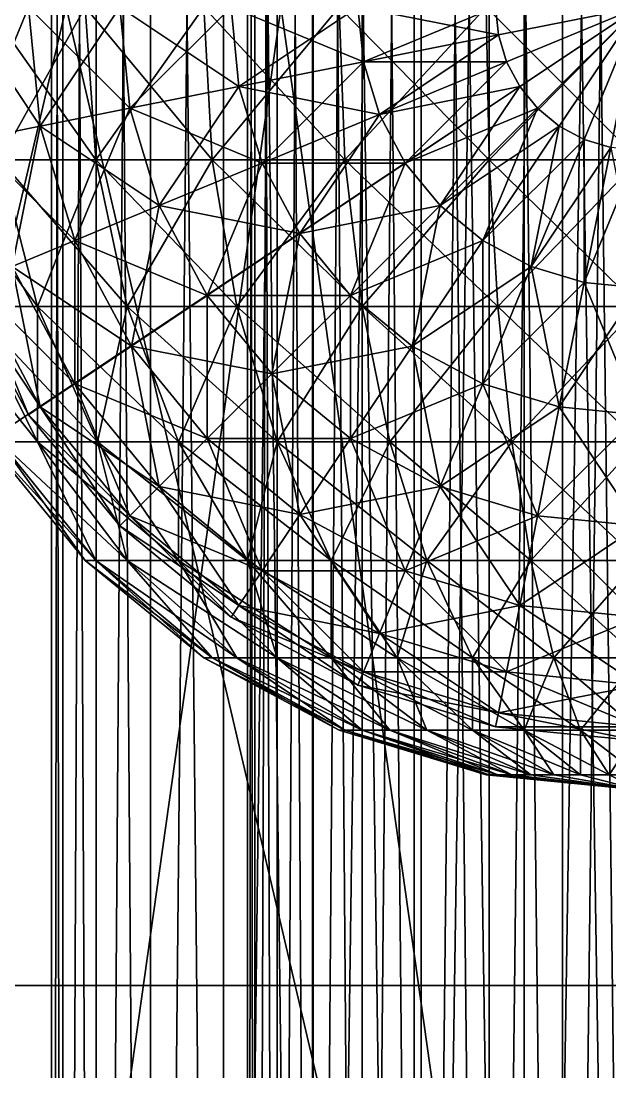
# Model space of a CAD drawing. Header units: millimetres. Extents: x -510 to 550, y -577 to 577.
# Drawn here: x 417.37 to 429.41, y -471.77 to -450.29 of the extents above; entities that cross this region are included whole.
import ezdxf

# ---------------------------------------------------------------- set-up
doc = ezdxf.new("R2010")
doc.units = ezdxf.units.MM
for name, color, linetype, true_color in [('front_right_fork_top', 7, 'Continuous', 0x5c6b75), ('front_right_knuckle_visual', 7, 'Continuous', 0x5c6b75), ('structure_right_front_axle', 7, 'Continuous', 0x5c6b75), ('structure_right_front_bridge', 7, 'Continuous', 0x5c6b75), ('structure_right_front_kingpin', 7, 'Continuous', 0x5c6b75), ('wheel_front_right_visual_0', 7, 'Continuous', 0x14171a), ('wheel_front_right_visual_1', 7, 'Continuous', 0x7a858c)]:
    doc.layers.add(name, color=color, linetype=linetype, true_color=true_color)

msp = doc.modelspace()

# ---------------------------------------------------------------- linework, layer by layer
at = {"layer": 'front_right_fork_top', "true_color": 0x5c6b75}
for points in [[(422.154, -385, -143.439), (422, -385, -145), (422, -515, -145)], [(422.154, -385, -143.439), (422, -515, -145), (422.154, -515, -143.439)], [(422, -385, -145), (422.154, -385, -146.561), (422.154, -515, -146.561)], [(422, -385, -145), (422.154, -515, -146.561), (422, -515, -145)], [(422.609, -385, -141.939), (422.154, -385, -143.439), (422.154, -515, -143.439)], [(422.609, -385, -141.939), (422.154, -515, -143.439), (422.609, -515, -141.939)], [(422.154, -385, -146.561), (422.609, -385, -148.061), (422.609, -515, -148.061)], [(422.154, -385, -146.561), (422.609, -515, -148.061), (422.154, -515, -146.561)], [(423.348, -385, -140.555), (422.609, -385, -141.939), (422.609, -515, -141.939)], [(423.348, -385, -140.555), (422.609, -515, -141.939), (423.348, -515, -140.555)], [(422.609, -385, -148.061), (423.348, -385, -149.445), (423.348, -515, -149.445)], [(422.609, -385, -148.061), (423.348, -515, -149.445), (422.609, -515, -148.061)], [(424.343, -385, -139.343), (423.348, -385, -140.555), (423.348, -515, -140.555)], [(424.343, -385, -139.343), (423.348, -515, -140.555), (424.343, -515, -139.343)], [(423.348, -385, -149.445), (424.343, -385, -150.657), (424.343, -515, -150.657)], [(423.348, -385, -149.445), (424.343, -515, -150.657), (423.348, -515, -149.445)], [(425.555, -385, -138.348), (424.343, -385, -139.343), (424.343, -515, -139.343)], [(425.555, -385, -138.348), (424.343, -515, -139.343), (425.555, -515, -138.348)], [(424.343, -385, -150.657), (425.555, -385, -151.652), (425.555, -515, -151.652)], [(424.343, -385, -150.657), (425.555, -515, -151.652), (424.343, -515, -150.657)], [(426.939, -385, -137.609), (425.555, -385, -138.348), (425.555, -515, -138.348)], [(426.939, -385, -137.609), (425.555, -515, -138.348), (426.939, -515, -137.609)], [(425.555, -385, -151.652), (426.939, -385, -152.391), (426.939, -515, -152.391)], [(425.555, -385, -151.652), (426.939, -515, -152.391), (425.555, -515, -151.652)], [(428.439, -385, -137.154), (426.939, -385, -137.609), (426.939, -515, -137.609)], [(428.439, -385, -137.154), (426.939, -515, -137.609), (428.439, -515, -137.154)], [(426.939, -385, -152.391), (428.439, -385, -152.846), (428.439, -515, -152.846)], [(426.939, -385, -152.391), (428.439, -515, -152.846), (426.939, -515, -152.391)], [(430, -385, -137), (428.439, -385, -137.154), (428.439, -515, -137.154)], [(430, -385, -137), (428.439, -515, -137.154), (430, -515, -137)], [(428.439, -385, -152.846), (430, -385, -153), (430, -515, -153)], [(428.439, -385, -152.846), (430, -515, -153), (428.439, -515, -152.846)]]:
    msp.add_3dface(points, dxfattribs=at)
at = {"layer": 'front_right_knuckle_visual', "true_color": 0x5c6b75}
for points in [[(400, -470, -140), (460, -430, -140), (460, -470, -140)], [(400, -470, -140), (400, -430, -140), (460, -430, -140)], [(400, -470, -80), (460, -470, -80), (460, -430, -80)], [(400, -470, -80), (460, -430, -80), (400, -430, -80)], [(400, -470, -140), (460, -470, -140), (460, -470, -80)], [(400, -470, -140), (460, -470, -80), (400, -470, -80)]]:
    msp.add_3dface(points, dxfattribs=at)
at = {"layer": 'structure_right_front_axle', "true_color": 0x5c6b75}
for points in [[(418.231, -375, -277.659), (418, -375, -280), (418, -525, -280)], [(418.231, -375, -277.659), (418, -525, -280), (418.231, -525, -277.659)], [(418, -375, -280), (418.231, -375, -282.341), (418.231, -525, -282.341)], [(418, -375, -280), (418.231, -525, -282.341), (418, -525, -280)], [(418.913, -375, -275.408), (418.231, -375, -277.659), (418.231, -525, -277.659)], [(418.913, -375, -275.408), (418.231, -525, -277.659), (418.913, -525, -275.408)], [(418.231, -375, -282.341), (418.913, -375, -284.592), (418.913, -525, -284.592)], [(418.231, -375, -282.341), (418.913, -525, -284.592), (418.231, -525, -282.341)], [(420.022, -375, -273.333), (418.913, -375, -275.408), (418.913, -525, -275.408)], [(420.022, -375, -273.333), (418.913, -525, -275.408), (420.022, -525, -273.333)], [(418.913, -375, -284.592), (420.022, -375, -286.667), (420.022, -525, -286.667)], [(418.913, -375, -284.592), (420.022, -525, -286.667), (418.913, -525, -284.592)], [(421.515, -375, -271.515), (420.022, -375, -273.333), (420.022, -525, -273.333)], [(421.515, -375, -271.515), (420.022, -525, -273.333), (421.515, -525, -271.515)], [(420.022, -375, -286.667), (421.515, -375, -288.485), (421.515, -525, -288.485)], [(420.022, -375, -286.667), (421.515, -525, -288.485), (420.022, -525, -286.667)], [(423.333, -375, -270.022), (421.515, -375, -271.515), (421.515, -525, -271.515)], [(423.333, -375, -270.022), (421.515, -525, -271.515), (423.333, -525, -270.022)], [(421.515, -375, -288.485), (423.333, -375, -289.978), (423.333, -525, -289.978)], [(421.515, -375, -288.485), (423.333, -525, -289.978), (421.515, -525, -288.485)], [(425.408, -375, -268.913), (423.333, -375, -270.022), (423.333, -525, -270.022)], [(425.408, -375, -268.913), (423.333, -525, -270.022), (425.408, -525, -268.913)], [(423.333, -375, -289.978), (425.408, -375, -291.087), (425.408, -525, -291.087)], [(423.333, -375, -289.978), (425.408, -525, -291.087), (423.333, -525, -289.978)], [(427.659, -375, -268.231), (425.408, -375, -268.913), (425.408, -525, -268.913)], [(427.659, -375, -268.231), (425.408, -525, -268.913), (427.659, -525, -268.231)], [(425.408, -375, -291.087), (427.659, -375, -291.769), (427.659, -525, -291.769)], [(425.408, -375, -291.087), (427.659, -525, -291.769), (425.408, -525, -291.087)], [(430, -375, -268), (427.659, -375, -268.231), (427.659, -525, -268.231)], [(430, -375, -268), (427.659, -525, -268.231), (430, -525, -268)], [(427.659, -375, -291.769), (430, -375, -292), (430, -525, -292)], [(427.659, -375, -291.769), (430, -525, -292), (427.659, -525, -291.769)]]:
    msp.add_3dface(points, dxfattribs=at)
at = {"layer": 'structure_right_front_bridge', "true_color": 0x5c6b75}
for points in [[(418.904, -453.121, -121.096), (416.952, -453.121, -118.718), (416.696, -450, -118.889)], [(418.904, -453.121, -121.096), (416.696, -450, -118.889), (418.686, -450, -121.314)], [(416.952, -453.121, -101.282), (418.686, -450, -98.686), (416.696, -450, -101.111)], [(416.952, -453.121, -101.282), (418.904, -453.121, -98.904), (418.686, -450, -98.686)], [(421.282, -453.121, -123.048), (418.904, -453.121, -121.096), (418.686, -450, -121.314)], [(421.282, -453.121, -123.048), (418.686, -450, -121.314), (421.111, -450, -123.304)], [(418.904, -453.121, -98.904), (421.111, -450, -96.696), (418.686, -450, -98.686)], [(418.904, -453.121, -98.904), (421.282, -453.121, -96.952), (421.111, -450, -96.696)], [(423.995, -453.121, -124.498), (421.282, -453.121, -123.048), (421.111, -450, -123.304)], [(423.995, -453.121, -124.498), (421.111, -450, -123.304), (423.877, -450, -124.782)], [(421.282, -453.121, -96.952), (423.877, -450, -95.218), (421.111, -450, -96.696)], [(421.282, -453.121, -96.952), (423.995, -453.121, -95.502), (423.877, -450, -95.218)], [(426.939, -453.121, -125.391), (423.995, -453.121, -124.498), (423.877, -450, -124.782)], [(426.939, -453.121, -125.391), (423.877, -450, -124.782), (426.879, -450, -125.693)], [(423.995, -453.121, -95.502), (426.879, -450, -94.307), (423.877, -450, -95.218)], [(423.995, -453.121, -95.502), (426.939, -453.121, -94.609), (426.879, -450, -94.307)], [(430, -453.121, -125.693), (426.939, -453.121, -125.391), (426.879, -450, -125.693)], [(430, -453.121, -125.693), (426.879, -450, -125.693), (430, -450, -126)], [(426.939, -453.121, -94.609), (430, -450, -94), (426.879, -450, -94.307)], [(426.939, -453.121, -94.609), (430, -453.121, -94.307), (430, -450, -94)], [(417.709, -456.123, -118.212), (416.343, -456.123, -115.657), (415.502, -453.121, -116.005)], [(417.709, -456.123, -118.212), (415.502, -453.121, -116.005), (416.952, -453.121, -118.718)], [(416.343, -456.123, -104.343), (417.709, -456.123, -101.788), (416.952, -453.121, -101.282)], [(419.547, -456.123, -120.453), (417.709, -456.123, -118.212), (416.952, -453.121, -118.718)], [(419.547, -456.123, -120.453), (416.952, -453.121, -118.718), (418.904, -453.121, -121.096)], [(417.709, -456.123, -101.788), (418.904, -453.121, -98.904), (416.952, -453.121, -101.282)], [(417.709, -456.123, -101.788), (419.547, -456.123, -99.547), (418.904, -453.121, -98.904)], [(421.788, -456.123, -122.291), (419.547, -456.123, -120.453), (418.904, -453.121, -121.096)], [(421.788, -456.123, -122.291), (418.904, -453.121, -121.096), (421.282, -453.121, -123.048)], [(419.547, -456.123, -99.547), (421.282, -453.121, -96.952), (418.904, -453.121, -98.904)], [(419.547, -456.123, -99.547), (421.788, -456.123, -97.709), (421.282, -453.121, -96.952)], [(424.343, -456.123, -123.657), (421.788, -456.123, -122.291), (421.282, -453.121, -123.048)], [(424.343, -456.123, -123.657), (421.282, -453.121, -123.048), (423.995, -453.121, -124.498)], [(421.788, -456.123, -97.709), (423.995, -453.121, -95.502), (421.282, -453.121, -96.952)], [(421.788, -456.123, -97.709), (424.343, -456.123, -96.343), (423.995, -453.121, -95.502)], [(427.116, -456.123, -124.498), (424.343, -456.123, -123.657), (423.995, -453.121, -124.498)], [(427.116, -456.123, -124.498), (423.995, -453.121, -124.498), (426.939, -453.121, -125.391)], [(424.343, -456.123, -96.343), (426.939, -453.121, -94.609), (423.995, -453.121, -95.502)], [(424.343, -456.123, -96.343), (427.116, -456.123, -95.502), (426.939, -453.121, -94.609)], [(430, -456.123, -124.782), (427.116, -456.123, -124.498), (426.939, -453.121, -125.391)], [(430, -456.123, -124.782), (426.939, -453.121, -125.391), (430, -453.121, -125.693)], [(427.116, -456.123, -95.502), (430, -453.121, -94.307), (426.939, -453.121, -94.609)], [(427.116, -456.123, -95.502), (430, -456.123, -95.218), (430, -453.121, -94.307)], [(417.709, -458.889, -115.091), (416.952, -458.889, -112.595), (415.502, -456.123, -112.884)], [(417.709, -458.889, -115.091), (415.502, -456.123, -112.884), (416.343, -456.123, -115.657)], [(418.939, -458.889, -117.391), (417.709, -458.889, -115.091), (416.343, -456.123, -115.657)], [(418.939, -458.889, -117.391), (416.343, -456.123, -115.657), (417.709, -456.123, -118.212)], [(416.952, -458.889, -107.405), (417.709, -458.889, -104.909), (416.343, -456.123, -104.343)], [(417.709, -458.889, -104.909), (417.709, -456.123, -101.788), (416.343, -456.123, -104.343)], [(420.593, -458.889, -119.407), (418.939, -458.889, -117.391), (417.709, -456.123, -118.212)], [(420.593, -458.889, -119.407), (417.709, -456.123, -118.212), (419.547, -456.123, -120.453)], [(417.709, -458.889, -104.909), (418.939, -458.889, -102.609), (417.709, -456.123, -101.788)], [(418.939, -458.889, -102.609), (419.547, -456.123, -99.547), (417.709, -456.123, -101.788)], [(418.939, -458.889, -102.609), (420.593, -458.889, -100.593), (419.547, -456.123, -99.547)], [(422.609, -458.889, -121.061), (420.593, -458.889, -119.407), (419.547, -456.123, -120.453)], [(422.609, -458.889, -121.061), (419.547, -456.123, -120.453), (421.788, -456.123, -122.291)], [(420.593, -458.889, -100.593), (421.788, -456.123, -97.709), (419.547, -456.123, -99.547)], [(420.593, -458.889, -100.593), (422.609, -458.889, -98.939), (421.788, -456.123, -97.709)], [(424.909, -458.889, -122.291), (422.609, -458.889, -121.061), (421.788, -456.123, -122.291)], [(424.909, -458.889, -122.291), (421.788, -456.123, -122.291), (424.343, -456.123, -123.657)], [(422.609, -458.889, -98.939), (424.343, -456.123, -96.343), (421.788, -456.123, -97.709)], [(422.609, -458.889, -98.939), (424.909, -458.889, -97.709), (424.343, -456.123, -96.343)], [(427.405, -458.889, -123.048), (424.909, -458.889, -122.291), (424.343, -456.123, -123.657)], [(427.405, -458.889, -123.048), (424.343, -456.123, -123.657), (427.116, -456.123, -124.498)], [(424.909, -458.889, -97.709), (427.116, -456.123, -95.502), (424.343, -456.123, -96.343)], [(424.909, -458.889, -97.709), (427.405, -458.889, -96.952), (427.116, -456.123, -95.502)], [(430, -458.889, -123.304), (427.405, -458.889, -123.048), (427.116, -456.123, -124.498)], [(430, -458.889, -123.304), (427.116, -456.123, -124.498), (430, -456.123, -124.782)], [(427.405, -458.889, -96.952), (430, -456.123, -95.218), (427.116, -456.123, -95.502)], [(427.405, -458.889, -96.952), (430, -458.889, -96.696), (430, -456.123, -95.218)], [(418.904, -461.314, -112.207), (418.686, -461.314, -110), (416.696, -458.889, -110)], [(418.904, -461.314, -112.207), (416.696, -458.889, -110), (416.952, -458.889, -112.595)], [(418.686, -461.314, -110), (416.952, -458.889, -107.405), (416.696, -458.889, -110)], [(419.547, -461.314, -114.33), (418.904, -461.314, -112.207), (416.952, -458.889, -112.595)], [(419.547, -461.314, -114.33), (416.952, -458.889, -112.595), (417.709, -458.889, -115.091)], [(418.686, -461.314, -110), (418.904, -461.314, -107.793), (416.952, -458.889, -107.405)], [(418.904, -461.314, -107.793), (417.709, -458.889, -104.909), (416.952, -458.889, -107.405)], [(420.593, -461.314, -116.286), (419.547, -461.314, -114.33), (417.709, -458.889, -115.091)], [(420.593, -461.314, -116.286), (417.709, -458.889, -115.091), (418.939, -458.889, -117.391)], [(418.904, -461.314, -107.793), (419.547, -461.314, -105.67), (417.709, -458.889, -104.909)], [(419.547, -461.314, -105.67), (418.939, -458.889, -102.609), (417.709, -458.889, -104.909)], [(422, -461.314, -118), (420.593, -461.314, -116.286), (418.939, -458.889, -117.391)], [(422, -461.314, -118), (418.939, -458.889, -117.391), (420.593, -458.889, -119.407)], [(419.547, -461.314, -105.67), (420.593, -461.314, -103.714), (418.939, -458.889, -102.609)], [(420.593, -461.314, -103.714), (420.593, -458.889, -100.593), (418.939, -458.889, -102.609)], [(423.714, -461.314, -119.407), (422, -461.314, -118), (420.593, -458.889, -119.407)], [(423.714, -461.314, -119.407), (420.593, -458.889, -119.407), (422.609, -458.889, -121.061)], [(420.593, -461.314, -103.714), (422, -461.314, -102), (420.593, -458.889, -100.593)], [(422, -461.314, -102), (422.609, -458.889, -98.939), (420.593, -458.889, -100.593)], [(422, -461.314, -102), (423.714, -461.314, -100.593), (422.609, -458.889, -98.939)], [(425.67, -461.314, -120.453), (423.714, -461.314, -119.407), (422.609, -458.889, -121.061)], [(425.67, -461.314, -120.453), (422.609, -458.889, -121.061), (424.909, -458.889, -122.291)], [(423.714, -461.314, -100.593), (424.909, -458.889, -97.709), (422.609, -458.889, -98.939)], [(423.714, -461.314, -100.593), (425.67, -461.314, -99.547), (424.909, -458.889, -97.709)], [(427.793, -461.314, -121.096), (425.67, -461.314, -120.453), (424.909, -458.889, -122.291)], [(427.793, -461.314, -121.096), (424.909, -458.889, -122.291), (427.405, -458.889, -123.048)], [(425.67, -461.314, -99.547), (427.405, -458.889, -96.952), (424.909, -458.889, -97.709)], [(425.67, -461.314, -99.547), (427.793, -461.314, -98.904), (427.405, -458.889, -96.952)], [(430, -461.314, -121.314), (427.793, -461.314, -121.096), (427.405, -458.889, -123.048)], [(430, -461.314, -121.314), (427.405, -458.889, -123.048), (430, -458.889, -123.304)], [(427.793, -461.314, -98.904), (430, -458.889, -96.696), (427.405, -458.889, -96.952)], [(427.793, -461.314, -98.904), (430, -461.314, -98.686), (430, -458.889, -96.696)], [(421.282, -463.304, -111.734), (421.111, -463.304, -110), (418.686, -461.314, -110)], [(421.282, -463.304, -111.734), (418.686, -461.314, -110), (418.904, -461.314, -112.207)], [(421.111, -463.304, -110), (418.904, -461.314, -107.793), (418.686, -461.314, -110)], [(421.788, -463.304, -113.402), (421.282, -463.304, -111.734), (418.904, -461.314, -112.207)], [(421.788, -463.304, -113.402), (418.904, -461.314, -112.207), (419.547, -461.314, -114.33)], [(421.111, -463.304, -110), (421.282, -463.304, -108.266), (418.904, -461.314, -107.793)], [(421.282, -463.304, -108.266), (419.547, -461.314, -105.67), (418.904, -461.314, -107.793)], [(422.609, -463.304, -114.939), (421.788, -463.304, -113.402), (419.547, -461.314, -114.33)], [(422.609, -463.304, -114.939), (419.547, -461.314, -114.33), (420.593, -461.314, -116.286)], [(421.282, -463.304, -108.266), (421.788, -463.304, -106.598), (419.547, -461.314, -105.67)], [(421.788, -463.304, -106.598), (420.593, -461.314, -103.714), (419.547, -461.314, -105.67)], [(423.714, -463.304, -116.286), (422.609, -463.304, -114.939), (420.593, -461.314, -116.286)], [(423.714, -463.304, -116.286), (420.593, -461.314, -116.286), (422, -461.314, -118)], [(421.788, -463.304, -106.598), (422.609, -463.304, -105.061), (420.593, -461.314, -103.714)], [(422.609, -463.304, -105.061), (422, -461.314, -102), (420.593, -461.314, -103.714)], [(425.061, -463.304, -117.391), (423.714, -463.304, -116.286), (422, -461.314, -118)], [(425.061, -463.304, -117.391), (422, -461.314, -118), (423.714, -461.314, -119.407)], [(422.609, -463.304, -105.061), (423.714, -463.304, -103.714), (422, -461.314, -102)], [(423.714, -463.304, -103.714), (423.714, -461.314, -100.593), (422, -461.314, -102)], [(426.598, -463.304, -118.212), (425.061, -463.304, -117.391), (423.714, -461.314, -119.407)], [(426.598, -463.304, -118.212), (423.714, -461.314, -119.407), (425.67, -461.314, -120.453)], [(423.714, -463.304, -103.714), (425.061, -463.304, -102.609), (423.714, -461.314, -100.593)], [(425.061, -463.304, -102.609), (425.67, -461.314, -99.547), (423.714, -461.314, -100.593)], [(425.061, -463.304, -102.609), (426.598, -463.304, -101.788), (425.67, -461.314, -99.547)], [(428.266, -463.304, -118.718), (426.598, -463.304, -118.212), (425.67, -461.314, -120.453)], [(428.266, -463.304, -118.718), (425.67, -461.314, -120.453), (427.793, -461.314, -121.096)], [(426.598, -463.304, -101.788), (427.793, -461.314, -98.904), (425.67, -461.314, -99.547)], [(426.598, -463.304, -101.788), (428.266, -463.304, -101.282), (427.793, -461.314, -98.904)], [(430, -463.304, -118.889), (428.266, -463.304, -118.718), (427.793, -461.314, -121.096)], [(430, -463.304, -118.889), (427.793, -461.314, -121.096), (430, -461.314, -121.314)], [(428.266, -463.304, -101.282), (430, -461.314, -98.686), (427.793, -461.314, -98.904)], [(428.266, -463.304, -101.282), (430, -463.304, -101.111), (430, -461.314, -98.686)], [(423.995, -464.782, -111.195), (423.877, -464.782, -110), (421.111, -463.304, -110)], [(423.995, -464.782, -111.195), (421.111, -463.304, -110), (421.282, -463.304, -111.734)], [(423.877, -464.782, -110), (421.282, -463.304, -108.266), (421.111, -463.304, -110)], [(424.343, -464.782, -112.343), (423.995, -464.782, -111.195), (421.282, -463.304, -111.734)], [(424.343, -464.782, -112.343), (421.282, -463.304, -111.734), (421.788, -463.304, -113.402)], [(423.877, -464.782, -110), (423.995, -464.782, -108.805), (421.282, -463.304, -108.266)], [(423.995, -464.782, -108.805), (421.788, -463.304, -106.598), (421.282, -463.304, -108.266)], [(424.909, -464.782, -113.402), (424.343, -464.782, -112.343), (421.788, -463.304, -113.402)], [(424.909, -464.782, -113.402), (421.788, -463.304, -113.402), (422.609, -463.304, -114.939)], [(423.995, -464.782, -108.805), (424.343, -464.782, -107.657), (421.788, -463.304, -106.598)], [(424.343, -464.782, -107.657), (422.609, -463.304, -105.061), (421.788, -463.304, -106.598)], [(425.67, -464.782, -114.33), (424.909, -464.782, -113.402), (422.609, -463.304, -114.939)], [(425.67, -464.782, -114.33), (422.609, -463.304, -114.939), (423.714, -463.304, -116.286)], [(424.343, -464.782, -107.657), (424.909, -464.782, -106.598), (422.609, -463.304, -105.061)], [(424.909, -464.782, -106.598), (423.714, -463.304, -103.714), (422.609, -463.304, -105.061)], [(426.598, -464.782, -115.091), (425.67, -464.782, -114.33), (423.714, -463.304, -116.286)], [(426.598, -464.782, -115.091), (423.714, -463.304, -116.286), (425.061, -463.304, -117.391)], [(424.909, -464.782, -106.598), (425.67, -464.782, -105.67), (423.714, -463.304, -103.714)], [(425.67, -464.782, -105.67), (425.061, -463.304, -102.609), (423.714, -463.304, -103.714)], [(427.657, -464.782, -115.657), (426.598, -464.782, -115.091), (425.061, -463.304, -117.391)], [(427.657, -464.782, -115.657), (425.061, -463.304, -117.391), (426.598, -463.304, -118.212)], [(425.67, -464.782, -105.67), (426.598, -464.782, -104.909), (425.061, -463.304, -102.609)], [(426.598, -464.782, -104.909), (426.598, -463.304, -101.788), (425.061, -463.304, -102.609)], [(428.805, -464.782, -116.005), (427.657, -464.782, -115.657), (426.598, -463.304, -118.212)], [(428.805, -464.782, -116.005), (426.598, -463.304, -118.212), (428.266, -463.304, -118.718)], [(426.598, -464.782, -104.909), (427.657, -464.782, -104.343), (426.598, -463.304, -101.788)], [(427.657, -464.782, -104.343), (428.266, -463.304, -101.282), (426.598, -463.304, -101.788)], [(427.657, -464.782, -104.343), (428.805, -464.782, -103.995), (428.266, -463.304, -101.282)], [(430, -464.782, -116.123), (428.805, -464.782, -116.005), (428.266, -463.304, -118.718)], [(430, -464.782, -116.123), (428.266, -463.304, -118.718), (430, -463.304, -118.889)], [(428.805, -464.782, -103.995), (430, -463.304, -101.111), (428.266, -463.304, -101.282)], [(428.805, -464.782, -103.995), (430, -464.782, -103.877), (430, -463.304, -101.111)], [(426.939, -465.693, -110.609), (426.879, -465.693, -110), (423.877, -464.782, -110)], [(426.939, -465.693, -110.609), (423.877, -464.782, -110), (423.995, -464.782, -111.195)], [(426.879, -465.693, -110), (423.995, -464.782, -108.805), (423.877, -464.782, -110)], [(427.116, -465.693, -111.195), (426.939, -465.693, -110.609), (423.995, -464.782, -111.195)], [(427.116, -465.693, -111.195), (423.995, -464.782, -111.195), (424.343, -464.782, -112.343)], [(426.879, -465.693, -110), (426.939, -465.693, -109.391), (423.995, -464.782, -108.805)], [(426.939, -465.693, -109.391), (424.343, -464.782, -107.657), (423.995, -464.782, -108.805)], [(427.405, -465.693, -111.734), (427.116, -465.693, -111.195), (424.343, -464.782, -112.343)], [(427.405, -465.693, -111.734), (424.343, -464.782, -112.343), (424.909, -464.782, -113.402)], [(426.939, -465.693, -109.391), (427.116, -465.693, -108.805), (424.343, -464.782, -107.657)], [(427.116, -465.693, -108.805), (424.909, -464.782, -106.598), (424.343, -464.782, -107.657)], [(427.793, -465.693, -112.207), (427.405, -465.693, -111.734), (424.909, -464.782, -113.402)], [(427.793, -465.693, -112.207), (424.909, -464.782, -113.402), (425.67, -464.782, -114.33)], [(427.116, -465.693, -108.805), (427.405, -465.693, -108.266), (424.909, -464.782, -106.598)], [(427.405, -465.693, -108.266), (425.67, -464.782, -105.67), (424.909, -464.782, -106.598)], [(428.266, -465.693, -112.595), (427.793, -465.693, -112.207), (425.67, -464.782, -114.33)], [(428.266, -465.693, -112.595), (425.67, -464.782, -114.33), (426.598, -464.782, -115.091)], [(427.405, -465.693, -108.266), (427.793, -465.693, -107.793), (425.67, -464.782, -105.67)], [(427.793, -465.693, -107.793), (426.598, -464.782, -104.909), (425.67, -464.782, -105.67)], [(428.805, -465.693, -112.884), (428.266, -465.693, -112.595), (426.598, -464.782, -115.091)], [(428.805, -465.693, -112.884), (426.598, -464.782, -115.091), (427.657, -464.782, -115.657)], [(427.793, -465.693, -107.793), (428.266, -465.693, -107.405), (426.598, -464.782, -104.909)], [(428.266, -465.693, -107.405), (427.657, -464.782, -104.343), (426.598, -464.782, -104.909)], [(429.391, -465.693, -113.061), (428.805, -465.693, -112.884), (427.657, -464.782, -115.657)], [(429.391, -465.693, -113.061), (427.657, -464.782, -115.657), (428.805, -464.782, -116.005)], [(428.266, -465.693, -107.405), (428.805, -465.693, -107.116), (427.657, -464.782, -104.343)], [(428.805, -465.693, -107.116), (428.805, -464.782, -103.995), (427.657, -464.782, -104.343)], [(430, -465.693, -113.121), (429.391, -465.693, -113.061), (428.805, -464.782, -116.005)], [(430, -465.693, -113.121), (428.805, -464.782, -116.005), (430, -464.782, -116.123)], [(428.805, -465.693, -107.116), (429.391, -465.693, -106.939), (428.805, -464.782, -103.995)], [(429.391, -465.693, -106.939), (430, -464.782, -103.877), (428.805, -464.782, -103.995)], [(429.391, -465.693, -106.939), (430, -465.693, -106.879), (430, -464.782, -103.877)], [(430, -466, -110), (426.879, -465.693, -110), (426.939, -465.693, -110.609)], [(430, -466, -110), (426.939, -465.693, -109.391), (426.879, -465.693, -110)], [(430, -466, -110), (426.939, -465.693, -110.609), (427.116, -465.693, -111.195)], [(430, -466, -110), (427.116, -465.693, -108.805), (426.939, -465.693, -109.391)], [(430, -466, -110), (427.116, -465.693, -111.195), (427.405, -465.693, -111.734)], [(430, -466, -110), (427.405, -465.693, -108.266), (427.116, -465.693, -108.805)], [(430, -466, -110), (427.405, -465.693, -111.734), (427.793, -465.693, -112.207)], [(430, -466, -110), (427.793, -465.693, -107.793), (427.405, -465.693, -108.266)], [(430, -466, -110), (427.793, -465.693, -112.207), (428.266, -465.693, -112.595)], [(430, -466, -110), (428.266, -465.693, -107.405), (427.793, -465.693, -107.793)], [(430, -466, -110), (428.266, -465.693, -112.595), (428.805, -465.693, -112.884)], [(430, -466, -110), (428.805, -465.693, -107.116), (428.266, -465.693, -107.405)], [(430, -466, -110), (428.805, -465.693, -112.884), (429.391, -465.693, -113.061)], [(430, -466, -110), (429.391, -465.693, -106.939), (428.805, -465.693, -107.116)], [(430, -466, -110), (429.391, -465.693, -113.061), (430, -465.693, -113.121)], [(430, -466, -110), (430, -465.693, -106.879), (429.391, -465.693, -106.939)]]:
    msp.add_3dface(points, dxfattribs=at)
at = {"layer": 'structure_right_front_kingpin', "true_color": 0x5c6b75}
for points in [[(417.768, -452.433, -81.666), (417.528, -450, -81.666), (416.142, -450, -84.26)], [(417.768, -452.433, -81.666), (416.142, -450, -84.26), (416.408, -452.704, -84.26)], [(416.408, -452.704, -150.74), (416.142, -450, -150.74), (417.528, -450, -153.334)], [(416.408, -452.704, -150.74), (417.528, -450, -153.334), (417.768, -452.433, -153.334)], [(419.597, -452.069, -79.393), (419.393, -450, -79.393), (417.528, -450, -81.666)], [(419.597, -452.069, -79.393), (417.528, -450, -81.666), (417.768, -452.433, -81.666)], [(417.768, -452.433, -153.334), (417.528, -450, -153.334), (419.393, -450, -155.607)], [(417.768, -452.433, -153.334), (419.393, -450, -155.607), (419.597, -452.069, -155.607)], [(421.827, -451.626, -77.528), (421.666, -450, -77.528), (419.393, -450, -79.393)], [(421.827, -451.626, -77.528), (419.393, -450, -79.393), (419.597, -452.069, -79.393)], [(419.597, -452.069, -155.607), (419.393, -450, -155.607), (421.666, -450, -157.472)], [(419.597, -452.069, -155.607), (421.666, -450, -157.472), (421.827, -451.626, -157.472)], [(424.37, -451.12, -76.142), (424.26, -450, -76.142), (421.666, -450, -77.528)], [(424.37, -451.12, -76.142), (421.666, -450, -77.528), (421.827, -451.626, -77.528)], [(421.827, -451.626, -157.472), (421.666, -450, -157.472), (424.26, -450, -158.858)], [(421.827, -451.626, -157.472), (424.26, -450, -158.858), (424.37, -451.12, -158.858)], [(427.13, -450.571, -75.288), (427.074, -450, -75.288), (424.26, -450, -76.142)], [(427.13, -450.571, -75.288), (424.26, -450, -76.142), (424.37, -451.12, -76.142)], [(424.37, -451.12, -158.858), (424.26, -450, -158.858), (427.074, -450, -159.712)], [(424.37, -451.12, -158.858), (427.074, -450, -159.712), (427.13, -450.571, -159.712)], [(430, -450, -75), (427.074, -450, -75.288), (427.13, -450.571, -75.288)], [(427.13, -450.571, -159.712), (427.074, -450, -159.712), (430, -450, -160)], [(430, -450, -75), (427.13, -450.571, -75.288), (427.296, -451.12, -75.288)], [(427.296, -451.12, -159.712), (427.13, -450.571, -159.712), (430, -450, -160)], [(430, -450, -75), (427.296, -451.12, -75.288), (427.567, -451.626, -75.288)], [(427.567, -451.626, -159.712), (427.296, -451.12, -159.712), (430, -450, -160)], [(430, -450, -75), (427.567, -451.626, -75.288), (427.931, -452.069, -75.288)], [(427.931, -452.069, -159.712), (427.567, -451.626, -159.712), (430, -450, -160)], [(430, -450, -75), (427.931, -452.069, -75.288), (428.374, -452.433, -75.288)], [(428.374, -452.433, -159.712), (427.931, -452.069, -159.712), (430, -450, -160)], [(430, -450, -75), (428.374, -452.433, -75.288), (428.88, -452.704, -75.288)], [(428.88, -452.704, -159.712), (428.374, -452.433, -159.712), (430, -450, -160)], [(430, -450, -75), (428.88, -452.704, -75.288), (429.429, -452.87, -75.288)], [(429.429, -452.87, -159.712), (428.88, -452.704, -159.712), (430, -450, -160)], [(427.296, -451.12, -75.288), (427.13, -450.571, -75.288), (424.37, -451.12, -76.142)], [(424.697, -452.197, -158.858), (424.37, -451.12, -158.858), (427.13, -450.571, -159.712)], [(424.697, -452.197, -158.858), (427.13, -450.571, -159.712), (427.296, -451.12, -159.712)], [(424.697, -452.197, -76.142), (424.37, -451.12, -76.142), (421.827, -451.626, -77.528)], [(422.301, -453.189, -157.472), (421.827, -451.626, -157.472), (424.37, -451.12, -158.858)], [(422.301, -453.189, -157.472), (424.37, -451.12, -158.858), (424.697, -452.197, -158.858)], [(427.296, -451.12, -75.288), (424.37, -451.12, -76.142), (424.697, -452.197, -76.142)], [(427.567, -451.626, -75.288), (427.296, -451.12, -75.288), (424.697, -452.197, -76.142)], [(425.227, -453.189, -158.858), (424.697, -452.197, -158.858), (427.296, -451.12, -159.712)], [(425.227, -453.189, -158.858), (427.296, -451.12, -159.712), (427.567, -451.626, -159.712)], [(422.301, -453.189, -77.528), (421.827, -451.626, -77.528), (419.597, -452.069, -79.393)], [(420.201, -454.059, -155.607), (419.597, -452.069, -155.607), (421.827, -451.626, -157.472)], [(420.201, -454.059, -155.607), (421.827, -451.626, -157.472), (422.301, -453.189, -157.472)], [(424.697, -452.197, -76.142), (421.827, -451.626, -77.528), (422.301, -453.189, -77.528)], [(427.567, -451.626, -75.288), (424.697, -452.197, -76.142), (425.227, -453.189, -76.142)], [(427.931, -452.069, -75.288), (427.567, -451.626, -75.288), (425.227, -453.189, -76.142)], [(425.941, -454.059, -158.858), (425.227, -453.189, -158.858), (427.567, -451.626, -159.712)], [(425.941, -454.059, -158.858), (427.567, -451.626, -159.712), (427.931, -452.069, -159.712)], [(420.201, -454.059, -79.393), (419.597, -452.069, -79.393), (417.768, -452.433, -81.666)], [(418.477, -454.773, -153.334), (417.768, -452.433, -153.334), (419.597, -452.069, -155.607)], [(418.477, -454.773, -153.334), (419.597, -452.069, -155.607), (420.201, -454.059, -155.607)], [(422.301, -453.189, -77.528), (419.597, -452.069, -79.393), (420.201, -454.059, -79.393)], [(425.227, -453.189, -76.142), (424.697, -452.197, -76.142), (422.301, -453.189, -77.528)], [(423.071, -454.63, -157.472), (422.301, -453.189, -157.472), (424.697, -452.197, -158.858)], [(423.071, -454.63, -157.472), (424.697, -452.197, -158.858), (425.227, -453.189, -158.858)], [(427.931, -452.069, -75.288), (425.227, -453.189, -76.142), (425.941, -454.059, -76.142)], [(428.374, -452.433, -75.288), (427.931, -452.069, -75.288), (425.941, -454.059, -76.142)], [(426.811, -454.773, -158.858), (425.941, -454.059, -158.858), (427.931, -452.069, -159.712)], [(426.811, -454.773, -158.858), (427.931, -452.069, -159.712), (428.374, -452.433, -159.712)], [(418.477, -454.773, -81.666), (417.768, -452.433, -81.666), (416.408, -452.704, -84.26)], [(417.197, -455.303, -150.74), (416.408, -452.704, -150.74), (417.768, -452.433, -153.334)], [(417.197, -455.303, -150.74), (417.768, -452.433, -153.334), (418.477, -454.773, -153.334)], [(420.201, -454.059, -79.393), (417.768, -452.433, -81.666), (418.477, -454.773, -81.666)], [(428.374, -452.433, -75.288), (425.941, -454.059, -76.142), (426.811, -454.773, -76.142)], [(428.88, -452.704, -75.288), (428.374, -452.433, -75.288), (426.811, -454.773, -76.142)], [(427.803, -455.303, -158.858), (426.811, -454.773, -158.858), (428.374, -452.433, -159.712)], [(427.803, -455.303, -158.858), (428.374, -452.433, -159.712), (428.88, -452.704, -159.712)], [(418.477, -454.773, -81.666), (416.408, -452.704, -84.26), (417.197, -455.303, -84.26)], [(428.88, -452.704, -75.288), (426.811, -454.773, -76.142), (427.803, -455.303, -76.142)], [(429.429, -452.87, -75.288), (428.88, -452.704, -75.288), (427.803, -455.303, -76.142)], [(428.88, -455.63, -158.858), (427.803, -455.303, -158.858), (428.88, -452.704, -159.712)], [(428.88, -455.63, -158.858), (428.88, -452.704, -159.712), (429.429, -452.87, -159.712)], [(429.429, -452.87, -75.288), (427.803, -455.303, -76.142), (428.88, -455.63, -76.142)], [(430, -452.926, -75.288), (429.429, -452.87, -75.288), (428.88, -455.63, -76.142)], [(430, -455.74, -158.858), (428.88, -455.63, -158.858), (429.429, -452.87, -159.712)], [(430, -452.926, -75.288), (428.88, -455.63, -76.142), (430, -455.74, -76.142)], [(423.071, -454.63, -77.528), (422.301, -453.189, -77.528), (420.201, -454.059, -79.393)], [(421.181, -455.893, -155.607), (420.201, -454.059, -155.607), (422.301, -453.189, -157.472)], [(421.181, -455.893, -155.607), (422.301, -453.189, -157.472), (423.071, -454.63, -157.472)], [(425.227, -453.189, -76.142), (422.301, -453.189, -77.528), (423.071, -454.63, -77.528)], [(425.941, -454.059, -76.142), (425.227, -453.189, -76.142), (423.071, -454.63, -77.528)], [(424.107, -455.893, -157.472), (423.071, -454.63, -157.472), (425.227, -453.189, -158.858)], [(424.107, -455.893, -157.472), (425.227, -453.189, -158.858), (425.941, -454.059, -158.858)], [(421.181, -455.893, -79.393), (420.201, -454.059, -79.393), (418.477, -454.773, -81.666)], [(419.63, -456.929, -153.334), (418.477, -454.773, -153.334), (420.201, -454.059, -155.607)], [(419.63, -456.929, -153.334), (420.201, -454.059, -155.607), (421.181, -455.893, -155.607)], [(423.071, -454.63, -77.528), (420.201, -454.059, -79.393), (421.181, -455.893, -79.393)], [(425.941, -454.059, -76.142), (423.071, -454.63, -77.528), (424.107, -455.893, -77.528)], [(426.811, -454.773, -76.142), (425.941, -454.059, -76.142), (424.107, -455.893, -77.528)], [(425.37, -456.929, -157.472), (424.107, -455.893, -157.472), (425.941, -454.059, -158.858)], [(425.37, -456.929, -157.472), (425.941, -454.059, -158.858), (426.811, -454.773, -158.858)], [(419.63, -456.929, -81.666), (418.477, -454.773, -81.666), (417.197, -455.303, -84.26)], [(418.477, -457.699, -150.74), (417.197, -455.303, -150.74), (418.477, -454.773, -153.334)], [(421.181, -455.893, -79.393), (418.477, -454.773, -81.666), (419.63, -456.929, -81.666)], [(418.477, -457.699, -150.74), (418.477, -454.773, -153.334), (419.63, -456.929, -153.334)], [(424.107, -455.893, -77.528), (423.071, -454.63, -77.528), (421.181, -455.893, -79.393)], [(422.5, -457.5, -155.607), (421.181, -455.893, -155.607), (423.071, -454.63, -157.472)], [(422.5, -457.5, -155.607), (423.071, -454.63, -157.472), (424.107, -455.893, -157.472)], [(426.811, -454.773, -76.142), (424.107, -455.893, -77.528), (425.37, -456.929, -77.528)], [(427.803, -455.303, -76.142), (426.811, -454.773, -76.142), (425.37, -456.929, -77.528)], [(426.811, -457.699, -157.472), (425.37, -456.929, -157.472), (426.811, -454.773, -158.858)], [(426.811, -457.699, -157.472), (426.811, -454.773, -158.858), (427.803, -455.303, -158.858)], [(418.477, -457.699, -84.26), (417.197, -455.303, -84.26), (416.408, -455.63, -87.074)], [(417.768, -458.173, -147.926), (416.408, -455.63, -147.926), (417.197, -455.303, -150.74)], [(419.63, -456.929, -81.666), (417.197, -455.303, -84.26), (418.477, -457.699, -84.26)], [(417.768, -458.173, -147.926), (417.197, -455.303, -150.74), (418.477, -457.699, -150.74)], [(427.803, -455.303, -76.142), (425.37, -456.929, -77.528), (426.811, -457.699, -77.528)], [(428.88, -455.63, -76.142), (427.803, -455.303, -76.142), (426.811, -457.699, -77.528)], [(428.374, -458.173, -157.472), (426.811, -457.699, -157.472), (427.803, -455.303, -158.858)], [(428.374, -458.173, -157.472), (427.803, -455.303, -158.858), (428.88, -455.63, -158.858)], [(417.768, -458.173, -87.074), (416.408, -455.63, -87.074), (416.142, -455.74, -90)], [(417.528, -458.334, -145), (416.142, -455.74, -145), (416.408, -455.63, -147.926)], [(418.477, -457.699, -84.26), (416.408, -455.63, -87.074), (417.768, -458.173, -87.074)], [(417.528, -458.334, -145), (416.408, -455.63, -147.926), (417.768, -458.173, -147.926)], [(428.88, -455.63, -76.142), (426.811, -457.699, -77.528), (428.374, -458.173, -77.528)], [(430, -455.74, -76.142), (428.88, -455.63, -76.142), (428.374, -458.173, -77.528)], [(430, -458.334, -157.472), (428.374, -458.173, -157.472), (428.88, -455.63, -158.858)], [(430, -458.334, -157.472), (428.88, -455.63, -158.858), (430, -455.74, -158.858)], [(417.768, -458.173, -87.074), (416.142, -455.74, -90), (417.528, -458.334, -90)], [(417.528, -458.334, -90), (416.142, -455.74, -90), (416.142, -455.74, -145)], [(417.528, -458.334, -90), (416.142, -455.74, -145), (417.528, -458.334, -145)], [(430, -455.74, -76.142), (428.374, -458.173, -77.528), (430, -458.334, -77.528)], [(422.5, -457.5, -79.393), (421.181, -455.893, -79.393), (419.63, -456.929, -81.666)], [(421.181, -458.819, -153.334), (419.63, -456.929, -153.334), (421.181, -455.893, -155.607)], [(424.107, -455.893, -77.528), (421.181, -455.893, -79.393), (422.5, -457.5, -79.393)], [(421.181, -458.819, -153.334), (421.181, -455.893, -155.607), (422.5, -457.5, -155.607)], [(425.37, -456.929, -77.528), (424.107, -455.893, -77.528), (422.5, -457.5, -79.393)], [(424.107, -458.819, -155.607), (422.5, -457.5, -155.607), (424.107, -455.893, -157.472)], [(424.107, -458.819, -155.607), (424.107, -455.893, -157.472), (425.37, -456.929, -157.472)], [(421.181, -458.819, -81.666), (419.63, -456.929, -81.666), (418.477, -457.699, -84.26)], [(420.201, -459.799, -150.74), (418.477, -457.699, -150.74), (419.63, -456.929, -153.334)], [(422.5, -457.5, -79.393), (419.63, -456.929, -81.666), (421.181, -458.819, -81.666)], [(420.201, -459.799, -150.74), (419.63, -456.929, -153.334), (421.181, -458.819, -153.334)], [(425.37, -456.929, -77.528), (422.5, -457.5, -79.393), (424.107, -458.819, -79.393)], [(426.811, -457.699, -77.528), (425.37, -456.929, -77.528), (424.107, -458.819, -79.393)], [(425.941, -459.799, -155.607), (424.107, -458.819, -155.607), (425.37, -456.929, -157.472)], [(425.941, -459.799, -155.607), (425.37, -456.929, -157.472), (426.811, -457.699, -157.472)], [(424.107, -458.819, -79.393), (422.5, -457.5, -79.393), (421.181, -458.819, -81.666)], [(423.071, -460.37, -153.334), (421.181, -458.819, -153.334), (422.5, -457.5, -155.607)], [(423.071, -460.37, -153.334), (422.5, -457.5, -155.607), (424.107, -458.819, -155.607)], [(420.201, -459.799, -84.26), (418.477, -457.699, -84.26), (417.768, -458.173, -87.074)], [(419.597, -460.403, -147.926), (417.768, -458.173, -147.926), (418.477, -457.699, -150.74)], [(421.181, -458.819, -81.666), (418.477, -457.699, -84.26), (420.201, -459.799, -84.26)], [(419.597, -460.403, -147.926), (418.477, -457.699, -150.74), (420.201, -459.799, -150.74)], [(426.811, -457.699, -77.528), (424.107, -458.819, -79.393), (425.941, -459.799, -79.393)], [(428.374, -458.173, -77.528), (426.811, -457.699, -77.528), (425.941, -459.799, -79.393)], [(427.931, -460.403, -155.607), (425.941, -459.799, -155.607), (426.811, -457.699, -157.472)], [(427.931, -460.403, -155.607), (426.811, -457.699, -157.472), (428.374, -458.173, -157.472)], [(419.597, -460.403, -87.074), (417.768, -458.173, -87.074), (417.528, -458.334, -90)], [(419.393, -460.607, -145), (417.528, -458.334, -145), (417.768, -458.173, -147.926)], [(420.201, -459.799, -84.26), (417.768, -458.173, -87.074), (419.597, -460.403, -87.074)], [(419.393, -460.607, -145), (417.768, -458.173, -147.926), (419.597, -460.403, -147.926)], [(428.374, -458.173, -77.528), (425.941, -459.799, -79.393), (427.931, -460.403, -79.393)], [(430, -458.334, -77.528), (428.374, -458.173, -77.528), (427.931, -460.403, -79.393)], [(430, -460.607, -155.607), (427.931, -460.403, -155.607), (428.374, -458.173, -157.472)], [(430, -460.607, -155.607), (428.374, -458.173, -157.472), (430, -458.334, -157.472)], [(419.597, -460.403, -87.074), (417.528, -458.334, -90), (419.393, -460.607, -90)], [(419.393, -460.607, -90), (417.528, -458.334, -90), (417.528, -458.334, -145)], [(419.393, -460.607, -90), (417.528, -458.334, -145), (419.393, -460.607, -145)], [(430, -458.334, -77.528), (427.931, -460.403, -79.393), (430, -460.607, -79.393)], [(423.071, -460.37, -81.666), (421.181, -458.819, -81.666), (420.201, -459.799, -84.26)], [(422.301, -461.523, -150.74), (420.201, -459.799, -150.74), (421.181, -458.819, -153.334)], [(424.107, -458.819, -79.393), (421.181, -458.819, -81.666), (423.071, -460.37, -81.666)], [(422.301, -461.523, -150.74), (421.181, -458.819, -153.334), (423.071, -460.37, -153.334)], [(425.941, -459.799, -79.393), (424.107, -458.819, -79.393), (423.071, -460.37, -81.666)], [(425.227, -461.523, -153.334), (423.071, -460.37, -153.334), (424.107, -458.819, -155.607)], [(425.227, -461.523, -153.334), (424.107, -458.819, -155.607), (425.941, -459.799, -155.607)], [(422.301, -461.523, -84.26), (420.201, -459.799, -84.26), (419.597, -460.403, -87.074)], [(421.827, -462.232, -147.926), (419.597, -460.403, -147.926), (420.201, -459.799, -150.74)], [(423.071, -460.37, -81.666), (420.201, -459.799, -84.26), (422.301, -461.523, -84.26)], [(421.827, -462.232, -147.926), (420.201, -459.799, -150.74), (422.301, -461.523, -150.74)], [(425.941, -459.799, -79.393), (423.071, -460.37, -81.666), (425.227, -461.523, -81.666)], [(427.931, -460.403, -79.393), (425.941, -459.799, -79.393), (425.227, -461.523, -81.666)], [(427.567, -462.232, -153.334), (425.227, -461.523, -153.334), (425.941, -459.799, -155.607)], [(427.567, -462.232, -153.334), (425.941, -459.799, -155.607), (427.931, -460.403, -155.607)], [(425.227, -461.523, -81.666), (423.071, -460.37, -81.666), (422.301, -461.523, -84.26)], [(424.697, -462.803, -150.74), (422.301, -461.523, -150.74), (423.071, -460.37, -153.334)], [(424.697, -462.803, -150.74), (423.071, -460.37, -153.334), (425.227, -461.523, -153.334)], [(421.827, -462.232, -87.074), (419.597, -460.403, -87.074), (419.393, -460.607, -90)], [(421.666, -462.472, -145), (419.393, -460.607, -145), (419.597, -460.403, -147.926)], [(422.301, -461.523, -84.26), (419.597, -460.403, -87.074), (421.827, -462.232, -87.074)], [(421.666, -462.472, -145), (419.597, -460.403, -147.926), (421.827, -462.232, -147.926)], [(427.931, -460.403, -79.393), (425.227, -461.523, -81.666), (427.567, -462.232, -81.666)], [(430, -460.607, -79.393), (427.931, -460.403, -79.393), (427.567, -462.232, -81.666)], [(430, -462.472, -153.334), (427.567, -462.232, -153.334), (427.931, -460.403, -155.607)], [(430, -462.472, -153.334), (427.931, -460.403, -155.607), (430, -460.607, -155.607)], [(421.827, -462.232, -87.074), (419.393, -460.607, -90), (421.666, -462.472, -90)], [(421.666, -462.472, -90), (419.393, -460.607, -90), (419.393, -460.607, -145)], [(421.666, -462.472, -90), (419.393, -460.607, -145), (421.666, -462.472, -145)], [(430, -460.607, -79.393), (427.567, -462.232, -81.666), (430, -462.472, -81.666)], [(424.697, -462.803, -84.26), (422.301, -461.523, -84.26), (421.827, -462.232, -87.074)], [(424.37, -463.592, -147.926), (421.827, -462.232, -147.926), (422.301, -461.523, -150.74)], [(425.227, -461.523, -81.666), (422.301, -461.523, -84.26), (424.697, -462.803, -84.26)], [(424.37, -463.592, -147.926), (422.301, -461.523, -150.74), (424.697, -462.803, -150.74)], [(427.567, -462.232, -81.666), (425.227, -461.523, -81.666), (424.697, -462.803, -84.26)], [(427.296, -463.592, -150.74), (424.697, -462.803, -150.74), (425.227, -461.523, -153.334)], [(427.296, -463.592, -150.74), (425.227, -461.523, -153.334), (427.567, -462.232, -153.334)], [(424.37, -463.592, -87.074), (421.827, -462.232, -87.074), (421.666, -462.472, -90)], [(424.26, -463.858, -145), (421.666, -462.472, -145), (421.827, -462.232, -147.926)], [(424.697, -462.803, -84.26), (421.827, -462.232, -87.074), (424.37, -463.592, -87.074)], [(424.26, -463.858, -145), (421.827, -462.232, -147.926), (424.37, -463.592, -147.926)], [(427.567, -462.232, -81.666), (424.697, -462.803, -84.26), (427.296, -463.592, -84.26)], [(430, -462.472, -81.666), (427.567, -462.232, -81.666), (427.296, -463.592, -84.26)], [(430, -463.858, -150.74), (427.296, -463.592, -150.74), (427.567, -462.232, -153.334)], [(430, -463.858, -150.74), (427.567, -462.232, -153.334), (430, -462.472, -153.334)], [(424.37, -463.592, -87.074), (421.666, -462.472, -90), (424.26, -463.858, -90)], [(424.26, -463.858, -90), (421.666, -462.472, -90), (421.666, -462.472, -145)], [(424.26, -463.858, -90), (421.666, -462.472, -145), (424.26, -463.858, -145)], [(430, -462.472, -81.666), (427.296, -463.592, -84.26), (430, -463.858, -84.26)], [(427.296, -463.592, -84.26), (424.697, -462.803, -84.26), (424.37, -463.592, -87.074)], [(427.13, -464.429, -147.926), (424.37, -463.592, -147.926), (424.697, -462.803, -150.74)], [(427.13, -464.429, -147.926), (424.697, -462.803, -150.74), (427.296, -463.592, -150.74)], [(427.13, -464.429, -87.074), (424.37, -463.592, -87.074), (424.26, -463.858, -90)], [(427.074, -464.712, -145), (424.26, -463.858, -145), (424.37, -463.592, -147.926)], [(427.296, -463.592, -84.26), (424.37, -463.592, -87.074), (427.13, -464.429, -87.074)], [(427.074, -464.712, -145), (424.37, -463.592, -147.926), (427.13, -464.429, -147.926)], [(430, -463.858, -84.26), (427.296, -463.592, -84.26), (427.13, -464.429, -87.074)], [(430, -464.712, -147.926), (427.13, -464.429, -147.926), (427.296, -463.592, -150.74)], [(430, -464.712, -147.926), (427.296, -463.592, -150.74), (430, -463.858, -150.74)], [(427.13, -464.429, -87.074), (424.26, -463.858, -90), (427.074, -464.712, -90)], [(427.074, -464.712, -90), (424.26, -463.858, -90), (424.26, -463.858, -145)], [(427.074, -464.712, -90), (424.26, -463.858, -145), (427.074, -464.712, -145)], [(430, -463.858, -84.26), (427.13, -464.429, -87.074), (430, -464.712, -87.074)], [(430, -464.712, -87.074), (427.13, -464.429, -87.074), (427.074, -464.712, -90)], [(430, -465, -145), (427.074, -464.712, -145), (427.13, -464.429, -147.926)], [(430, -465, -145), (427.13, -464.429, -147.926), (430, -464.712, -147.926)], [(430, -464.712, -87.074), (427.074, -464.712, -90), (430, -465, -90)], [(430, -465, -90), (427.074, -464.712, -90), (427.074, -464.712, -145)], [(430, -465, -90), (427.074, -464.712, -145), (430, -465, -145)]]:
    msp.add_3dface(points, dxfattribs=at)
at = {"layer": 'wheel_front_right_visual_0', "true_color": 0x14171a}
for points in [[(430, -400, -160), (406.589, -400, -162.306), (406.589, -500, -162.306)], [(430, -400, -160), (406.589, -500, -162.306), (430, -500, -160)], [(406.589, -400, -397.694), (430, -400, -400), (430, -500, -400)], [(406.589, -400, -397.694), (430, -500, -400), (406.589, -500, -397.694)]]:
    msp.add_3dface(points, dxfattribs=at)
at = {"layer": 'wheel_front_right_visual_1', "true_color": 0x7a858c}
for points in [[(430, -398, -205), (415.368, -398, -206.441), (415.368, -502, -206.441)], [(430, -398, -205), (415.368, -502, -206.441), (430, -502, -205)], [(415.368, -398, -353.559), (430, -398, -355), (430, -502, -355)], [(415.368, -398, -353.559), (430, -502, -355), (415.368, -502, -353.559)]]:
    msp.add_3dface(points, dxfattribs=at)

doc.saveas('drawing.dxf')
